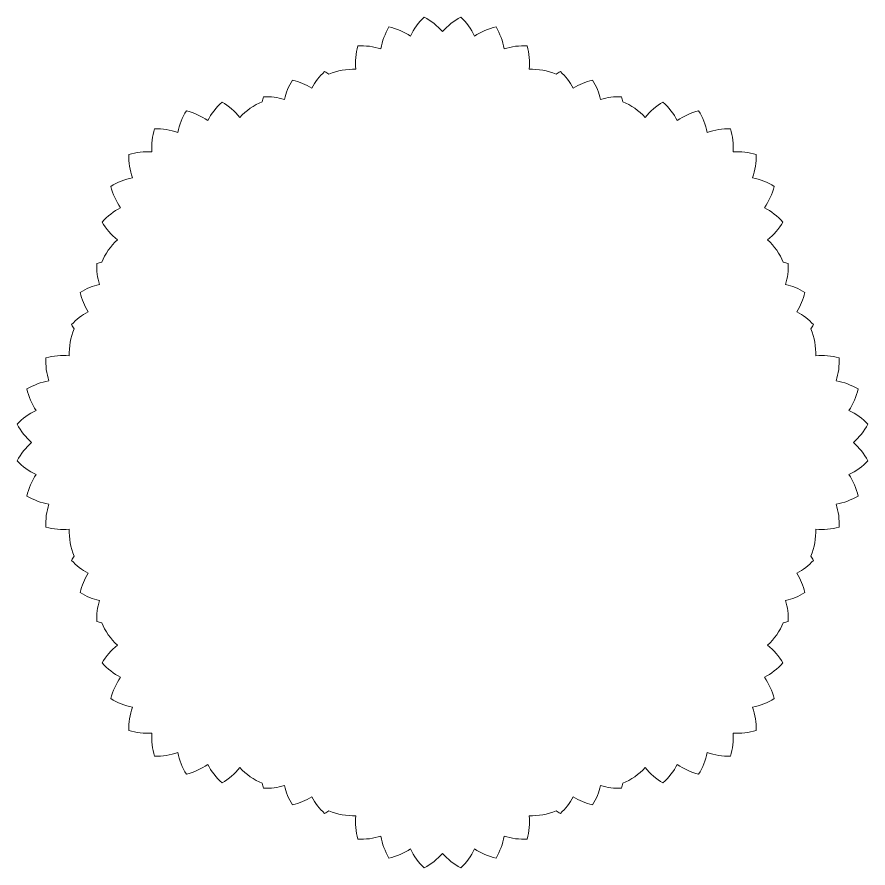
# Model space of a CAD drawing. Header units: centimetres. Extents: x -34.7 to 34.7, y -11 to 11.
# Drawn here: x 12.64 to 34.66, y -11.01 to 11.01 of the extents above; entities that cross this region are included whole.
import ezdxf

# ---------------------------------------------------------------- set-up
doc = ezdxf.new("R2010")
doc.units = ezdxf.units.CM
doc.header["$MEASUREMENT"] = 0
doc.layers.add('Layer 1', color=7, linetype='Continuous')

msp = doc.modelspace()

# ---------------------------------------------------------------- linework, layer by layer
at = {"layer": 'Layer 1', "lineweight": 9}
msp.add_open_spline([(23.64563, -10.63199), (23.77874, -10.78626), (23.93924, -10.91456), (24.11903, -11.01042), (24.11903, -11.01042), (24.26629, -10.86961), (24.38623, -10.70276), (24.47278, -10.5183), (24.47278, -10.5183), (24.64257, -10.63093), (24.83173, -10.71117), (25.03072, -10.75498), (25.03072, -10.75498), (25.13453, -10.57965), (25.205, -10.38664), (25.23858, -10.18567), (25.23858, -10.18567), (25.43246, -10.24831), (25.63626, -10.27454), (25.83969, -10.26304), (25.83969, -10.26304), (25.89234, -10.06621), (25.90813, -9.86133), (25.88624, -9.65876), (25.88624, -9.65876), (26.12535, -9.66817), (26.36366, -9.62551), (26.58466, -9.53373), (26.58466, -9.53373), (26.62098, -9.5568), (26.65825, -9.57832), (26.69639, -9.59824), (26.69639, -9.59824), (26.83203, -9.47591), (26.94461, -9.33022), (27.02878, -9.16811), (27.02878, -9.16811), (27.18169, -9.2653), (27.35067, -9.33448), (27.52782, -9.37244), (27.52782, -9.37244), (27.62625, -9.22033), (27.69681, -9.05192), (27.73621, -8.87509), (27.73621, -8.87509), (27.91036, -8.93019), (28.09298, -8.9536), (28.2754, -8.94419), (28.2754, -8.94419), (28.28828, -8.90314), (28.29942, -8.86157), (28.30878, -8.81958), (28.30878, -8.81958), (28.52995, -8.7282), (28.72863, -8.58986), (28.89105, -8.41413), (28.89105, -8.41413), (29.01882, -8.57284), (29.17485, -8.70655), (29.35126, -8.8085), (29.35126, -8.8085), (29.50324, -8.67279), (29.6288, -8.51013), (29.7216, -8.32874), (29.7216, -8.32874), (29.88745, -8.4471), (30.07376, -8.53376), (30.27114, -8.58433), (30.27114, -8.58433), (30.38087, -8.41265), (30.45789, -8.22215), (30.49831, -8.02245), (30.49831, -8.02245), (30.68994, -8.09167), (30.89273, -8.12485), (31.09643, -8.12029), (31.09643, -8.12029), (31.15577, -7.92537), (31.17854, -7.72116), (31.16358, -7.51796), (31.16358, -7.51796), (31.36678, -7.53291), (31.571, -7.51014), (31.76592, -7.4508), (31.76592, -7.4508), (31.77047, -7.2471), (31.7373, -7.04432), (31.66807, -6.85268), (31.66807, -6.85268), (31.86778, -6.81226), (32.05827, -6.73524), (32.22995, -6.62551), (32.22995, -6.62551), (32.17938, -6.42814), (32.09273, -6.24182), (31.97437, -6.07597), (31.97437, -6.07597), (32.15576, -5.98317), (32.31842, -5.85761), (32.45412, -5.70563), (32.45412, -5.70563), (32.35217, -5.52922), (32.21847, -5.37319), (32.05975, -5.24543), (32.05975, -5.24543), (32.23548, -5.083), (32.37383, -4.88433), (32.4652, -4.66316), (32.4652, -4.66316), (32.50719, -4.65379), (32.54877, -4.64265), (32.58982, -4.62977), (32.58982, -4.62977), (32.59923, -4.44735), (32.57582, -4.26473), (32.52071, -4.09059), (32.52071, -4.09059), (32.69755, -4.05119), (32.86596, -3.98062), (33.01807, -3.88219), (33.01807, -3.88219), (32.98011, -3.70504), (32.91092, -3.53606), (32.81374, -3.38316), (32.81374, -3.38316), (32.97585, -3.29898), (33.12154, -3.1864), (33.24387, -3.05076), (33.24387, -3.05076), (33.22395, -3.01263), (33.20243, -2.97535), (33.17936, -2.93904), (33.17936, -2.93904), (33.27114, -2.71803), (33.3138, -2.47973), (33.30439, -2.24061), (33.30439, -2.24061), (33.50696, -2.2625), (33.71183, -2.24672), (33.90866, -2.19406), (33.90866, -2.19406), (33.92017, -1.99063), (33.89394, -1.78683), (33.8313, -1.59295), (33.8313, -1.59295), (34.03226, -1.55937), (34.22528, -1.4889), (34.40061, -1.38509), (34.40061, -1.38509), (34.3568, -1.18611), (34.27656, -0.99694), (34.16393, -0.82715), (34.16393, -0.82715), (34.34839, -0.7406), (34.51523, -0.62066), (34.65605, -0.4734), (34.65605, -0.4734), (34.56019, -0.29361), (34.43188, -0.13311), (34.27762, 0), (34.27762, 0), (34.43188, 0.1331), (34.56018, 0.29361), (34.65605, 0.4734), (34.65605, 0.4734), (34.51523, 0.62066), (34.34839, 0.74059), (34.16393, 0.82715), (34.16393, 0.82715), (34.27656, 0.99694), (34.3568, 1.18611), (34.40061, 1.38509), (34.40061, 1.38509), (34.22528, 1.4889), (34.03226, 1.55937), (33.8313, 1.59295), (33.8313, 1.59295), (33.89394, 1.78683), (33.92017, 1.99063), (33.90866, 2.19406), (33.90866, 2.19406), (33.71183, 2.24671), (33.50696, 2.2625), (33.30439, 2.24061), (33.30439, 2.24061), (33.3138, 2.47973), (33.27114, 2.71803), (33.17936, 2.93903), (33.17936, 2.93903), (33.20242, 2.97535), (33.22395, 3.01262), (33.24387, 3.05076), (33.24387, 3.05076), (33.12153, 3.1864), (32.97585, 3.29898), (32.81374, 3.38315), (32.81374, 3.38315), (32.91092, 3.53606), (32.98011, 3.70504), (33.01807, 3.88219), (33.01807, 3.88219), (32.86596, 3.98062), (32.69755, 4.05118), (32.52071, 4.09058), (32.52071, 4.09058), (32.57582, 4.26473), (32.59923, 4.44735), (32.58982, 4.62977), (32.58982, 4.62977), (32.54877, 4.64265), (32.50719, 4.65379), (32.4652, 4.66315), (32.4652, 4.66315), (32.37383, 4.88432), (32.23548, 5.083), (32.05975, 5.24542), (32.05975, 5.24542), (32.21847, 5.37319), (32.35217, 5.52922), (32.45412, 5.70563), (32.45412, 5.70563), (32.31842, 5.85761), (32.15576, 5.98317), (31.97437, 6.07597), (31.97437, 6.07597), (32.09273, 6.24182), (32.17938, 6.42813), (32.22995, 6.62551), (32.22995, 6.62551), (32.05827, 6.73524), (31.86778, 6.81226), (31.66807, 6.85268), (31.66807, 6.85268), (31.7373, 7.04431), (31.77047, 7.2471), (31.76592, 7.4508), (31.76592, 7.4508), (31.571, 7.51014), (31.36678, 7.53291), (31.16358, 7.51795), (31.16358, 7.51795), (31.17854, 7.72115), (31.15577, 7.92537), (31.09643, 8.12029), (31.09643, 8.12029), (30.89273, 8.12484), (30.68994, 8.09167), (30.49831, 8.02245), (30.49831, 8.02245), (30.45789, 8.22215), (30.38087, 8.41265), (30.27114, 8.58432), (30.27114, 8.58432), (30.07376, 8.53375), (29.88745, 8.4471), (29.7216, 8.32874), (29.7216, 8.32874), (29.6288, 8.51013), (29.50324, 8.67279), (29.35126, 8.80849), (29.35126, 8.80849), (29.17485, 8.70655), (29.01882, 8.57284), (28.89105, 8.41412), (28.89105, 8.41412), (28.72863, 8.58986), (28.52995, 8.7282), (28.30878, 8.81957), (28.30878, 8.81957), (28.29942, 8.86156), (28.28828, 8.90314), (28.2754, 8.94419), (28.2754, 8.94419), (28.09298, 8.9536), (27.91036, 8.93019), (27.73621, 8.87509), (27.73621, 8.87509), (27.69681, 9.05192), (27.62625, 9.22033), (27.52782, 9.37244), (27.52782, 9.37244), (27.35067, 9.33448), (27.18169, 9.26529), (27.02878, 9.16811), (27.02878, 9.16811), (26.94461, 9.33022), (26.83203, 9.4759), (26.69639, 9.59824), (26.69639, 9.59824), (26.65825, 9.57832), (26.62098, 9.5568), (26.58466, 9.53373), (26.58466, 9.53373), (26.36366, 9.62551), (26.12535, 9.66817), (25.88624, 9.65876), (25.88624, 9.65876), (25.90812, 9.86133), (25.89234, 10.0662), (25.83969, 10.26303), (25.83969, 10.26303), (25.63626, 10.27454), (25.43246, 10.24831), (25.23858, 10.18567), (25.23858, 10.18567), (25.205, 10.38663), (25.13453, 10.57965), (25.03072, 10.75498), (25.03072, 10.75498), (24.83173, 10.71117), (24.64257, 10.63093), (24.47278, 10.5183), (24.47278, 10.5183), (24.38622, 10.70276), (24.26629, 10.8696), (24.11903, 11.01042), (24.11903, 11.01042), (23.93924, 10.91456), (23.77874, 10.78625), (23.64563, 10.63199), (23.64563, 10.63199), (23.51252, 10.78625), (23.35202, 10.91456), (23.17223, 11.01042), (23.17223, 11.01042), (23.02497, 10.8696), (22.90504, 10.70276), (22.81848, 10.5183), (22.81848, 10.5183), (22.64869, 10.63093), (22.45953, 10.71117), (22.26054, 10.75498), (22.26054, 10.75498), (22.15673, 10.57965), (22.08626, 10.38663), (22.05268, 10.18567), (22.05268, 10.18567), (21.8588, 10.24831), (21.655, 10.27454), (21.45157, 10.26303), (21.45157, 10.26303), (21.39892, 10.0662), (21.38313, 9.86133), (21.40502, 9.65876), (21.40502, 9.65876), (21.16591, 9.66817), (20.9276, 9.62551), (20.7066, 9.53373), (20.7066, 9.53373), (20.67028, 9.5568), (20.63301, 9.57832), (20.59487, 9.59824), (20.59487, 9.59824), (20.45923, 9.4759), (20.34665, 9.33022), (20.26248, 9.16811), (20.26248, 9.16811), (20.10958, 9.26529), (19.94059, 9.33448), (19.76344, 9.37244), (19.76344, 9.37244), (19.66501, 9.22033), (19.59445, 9.05192), (19.55505, 8.87509), (19.55505, 8.87509), (19.3809, 8.93019), (19.19828, 8.9536), (19.01586, 8.94419), (19.01586, 8.94419), (19.00298, 8.90314), (18.99185, 8.86156), (18.98248, 8.81957), (18.98248, 8.81957), (18.76131, 8.7282), (18.56264, 8.58986), (18.40021, 8.41412), (18.40021, 8.41412), (18.27244, 8.57284), (18.11642, 8.70655), (17.94, 8.80849), (17.94, 8.80849), (17.78802, 8.67279), (17.66246, 8.51013), (17.56966, 8.32874), (17.56966, 8.32874), (17.40381, 8.4471), (17.2175, 8.53375), (17.02012, 8.58432), (17.02012, 8.58432), (16.91039, 8.41265), (16.83337, 8.22215), (16.79295, 8.02244), (16.79295, 8.02244), (16.60132, 8.09167), (16.39853, 8.12484), (16.19483, 8.12029), (16.19483, 8.12029), (16.13549, 7.92537), (16.11272, 7.72115), (16.12768, 7.51795), (16.12768, 7.51795), (15.92448, 7.53291), (15.72026, 7.51014), (15.52534, 7.4508), (15.52534, 7.4508), (15.52079, 7.2471), (15.55396, 7.04431), (15.62319, 6.85268), (15.62319, 6.85268), (15.42349, 6.81226), (15.23299, 6.73524), (15.06131, 6.62551), (15.06131, 6.62551), (15.11188, 6.42813), (15.19853, 6.24182), (15.31689, 6.07597), (15.31689, 6.07597), (15.1355, 5.98317), (14.97284, 5.85761), (14.83714, 5.70563), (14.83714, 5.70563), (14.93909, 5.52922), (15.07279, 5.37319), (15.23151, 5.24542), (15.23151, 5.24542), (15.05578, 5.083), (14.91743, 4.88432), (14.82606, 4.66316), (14.82606, 4.66316), (14.78407, 4.65379), (14.74249, 4.64265), (14.70144, 4.62977), (14.70144, 4.62977), (14.69203, 4.44735), (14.71544, 4.26473), (14.77055, 4.09059), (14.77055, 4.09059), (14.59371, 4.05118), (14.4253, 3.98062), (14.2732, 3.88219), (14.2732, 3.88219), (14.31115, 3.70504), (14.38034, 3.53606), (14.47752, 3.38315), (14.47752, 3.38315), (14.31541, 3.29898), (14.16973, 3.1864), (14.0474, 3.05076), (14.0474, 3.05076), (14.06731, 3.01262), (14.08884, 2.97535), (14.1119, 2.93903), (14.1119, 2.93903), (14.02013, 2.71803), (13.97747, 2.47972), (13.98688, 2.24061), (13.98688, 2.24061), (13.7843, 2.2625), (13.57943, 2.24671), (13.3826, 2.19406), (13.3826, 2.19406), (13.37109, 1.99063), (13.39732, 1.78683), (13.45996, 1.59295), (13.45996, 1.59295), (13.259, 1.55937), (13.06598, 1.4889), (12.89066, 1.38509), (12.89066, 1.38509), (12.93446, 1.18611), (13.0147, 0.99694), (13.12733, 0.82715), (13.12733, 0.82715), (12.94288, 0.74059), (12.77603, 0.62066), (12.63521, 0.4734), (12.63521, 0.4734), (12.73108, 0.29361), (12.85938, 0.13311), (13.01364, 0), (13.01364, 0), (12.85938, -0.13311), (12.73108, -0.29361), (12.63521, -0.4734), (12.63521, -0.4734), (12.77603, -0.62066), (12.94288, -0.7406), (13.12733, -0.82715), (13.12733, -0.82715), (13.0147, -0.99694), (12.93446, -1.18611), (12.89066, -1.38509), (12.89066, -1.38509), (13.06598, -1.4889), (13.259, -1.55937), (13.45996, -1.59295), (13.45996, -1.59295), (13.39732, -1.78683), (13.37109, -1.99063), (13.3826, -2.19406), (13.3826, -2.19406), (13.57943, -2.24672), (13.7843, -2.2625), (13.98687, -2.24061), (13.98687, -2.24061), (13.97746, -2.47973), (14.02013, -2.71803), (14.11191, -2.93903), (14.11191, -2.93903), (14.08884, -2.97535), (14.06731, -3.01263), (14.0474, -3.05076), (14.0474, -3.05076), (14.16973, -3.1864), (14.31541, -3.29898), (14.47752, -3.38315), (14.47752, -3.38315), (14.38034, -3.53606), (14.31115, -3.70504), (14.2732, -3.88219), (14.2732, -3.88219), (14.4253, -3.98062), (14.59371, -4.05119), (14.77055, -4.09059), (14.77055, -4.09059), (14.71544, -4.26473), (14.69203, -4.44735), (14.70144, -4.62977), (14.70144, -4.62977), (14.74249, -4.64265), (14.78407, -4.65379), (14.82606, -4.66316), (14.82606, -4.66316), (14.91743, -4.88433), (15.05578, -5.083), (15.23151, -5.24543), (15.23151, -5.24543), (15.07279, -5.37319), (14.93909, -5.52922), (14.83714, -5.70563), (14.83714, -5.70563), (14.97284, -5.85761), (15.1355, -5.98317), (15.31689, -6.07597), (15.31689, -6.07597), (15.19853, -6.24182), (15.11188, -6.42814), (15.06131, -6.62551), (15.06131, -6.62551), (15.23299, -6.73524), (15.42349, -6.81226), (15.62319, -6.85268), (15.62319, -6.85268), (15.55396, -7.04432), (15.52079, -7.2471), (15.52535, -7.4508), (15.52535, -7.4508), (15.72027, -7.51014), (15.92448, -7.53291), (16.12768, -7.51796), (16.12768, -7.51796), (16.11272, -7.72116), (16.13549, -7.92537), (16.19483, -8.12029), (16.19483, -8.12029), (16.39853, -8.12484), (16.60132, -8.09167), (16.79295, -8.02245), (16.79295, -8.02245), (16.83337, -8.22215), (16.91039, -8.41265), (17.02012, -8.58433), (17.02012, -8.58433), (17.2175, -8.53376), (17.40381, -8.4471), (17.56966, -8.32874), (17.56966, -8.32874), (17.66246, -8.51013), (17.78802, -8.67279), (17.94, -8.8085), (17.94, -8.8085), (18.11641, -8.70655), (18.27244, -8.57284), (18.40021, -8.41413), (18.40021, -8.41413), (18.56264, -8.58986), (18.76131, -8.7282), (18.98248, -8.81958), (18.98248, -8.81958), (18.99185, -8.86157), (19.00298, -8.90314), (19.01586, -8.94419), (19.01586, -8.94419), (19.19828, -8.9536), (19.3809, -8.93019), (19.55505, -8.87509), (19.55505, -8.87509), (19.59445, -9.05192), (19.66501, -9.22033), (19.76344, -9.37244), (19.76344, -9.37244), (19.94059, -9.33448), (20.10958, -9.2653), (20.26248, -9.16811), (20.26248, -9.16811), (20.34665, -9.33022), (20.45924, -9.47591), (20.59487, -9.59824), (20.59487, -9.59824), (20.63301, -9.57832), (20.67028, -9.5568), (20.7066, -9.53373), (20.7066, -9.53373), (20.9276, -9.62551), (21.16591, -9.66817), (21.40502, -9.65876), (21.40502, -9.65876), (21.38314, -9.86133), (21.39892, -10.06621), (21.45157, -10.26304), (21.45157, -10.26304), (21.655, -10.27454), (21.8588, -10.24831), (22.05268, -10.18567), (22.05268, -10.18567), (22.08626, -10.38664), (22.15673, -10.57965), (22.26054, -10.75498), (22.26054, -10.75498), (22.45953, -10.71117), (22.64869, -10.63093), (22.81848, -10.5183), (22.81848, -10.5183), (22.90504, -10.70276), (23.02497, -10.86961), (23.17223, -11.01042), (23.17223, -11.01042), (23.35202, -10.91456), (23.51252, -10.78626), (23.64563, -10.63199)], degree=3, knots=[0, 0, 0, 0, 0.00621118, 0.00621118, 0.00621118, 0.00621118, 0.01242236, 0.01242236, 0.01242236, 0.01242236, 0.01863354, 0.01863354, 0.01863354, 0.01863354, 0.02484472, 0.02484472, 0.02484472, 0.02484472, 0.0310559, 0.0310559, 0.0310559, 0.0310559, 0.03726708, 0.03726708, 0.03726708, 0.03726708, 0.04347826, 0.04347826, 0.04347826, 0.04347826, 0.04968944, 0.04968944, 0.04968944, 0.04968944, 0.05590062, 0.05590062, 0.05590062, 0.05590062, 0.0621118, 0.0621118, 0.0621118, 0.0621118, 0.06832298, 0.06832298, 0.06832298, 0.06832298, 0.07453416, 0.07453416, 0.07453416, 0.07453416, 0.08074534, 0.08074534, 0.08074534, 0.08074534, 0.08695652, 0.08695652, 0.08695652, 0.08695652, 0.0931677, 0.0931677, 0.0931677, 0.0931677, 0.09937888, 0.09937888, 0.09937888, 0.09937888, 0.10559006, 0.10559006, 0.10559006, 0.10559006, 0.11180124, 0.11180124, 0.11180124, 0.11180124, 0.11801242, 0.11801242, 0.11801242, 0.11801242, 0.1242236, 0.1242236, 0.1242236, 0.1242236, 0.13043478, 0.13043478, 0.13043478, 0.13043478, 0.13664596, 0.13664596, 0.13664596, 0.13664596, 0.14285714, 0.14285714, 0.14285714, 0.14285714, 0.14906832, 0.14906832, 0.14906832, 0.14906832, 0.1552795, 0.1552795, 0.1552795, 0.1552795, 0.16149068, 0.16149068, 0.16149068, 0.16149068, 0.16770186, 0.16770186, 0.16770186, 0.16770186, 0.17391304, 0.17391304, 0.17391304, 0.17391304, 0.18012422, 0.18012422, 0.18012422, 0.18012422, 0.1863354, 0.1863354, 0.1863354, 0.1863354, 0.19254658, 0.19254658, 0.19254658, 0.19254658, 0.19875776, 0.19875776, 0.19875776, 0.19875776, 0.20496894, 0.20496894, 0.20496894, 0.20496894, 0.21118012, 0.21118012, 0.21118012, 0.21118012, 0.2173913, 0.2173913, 0.2173913, 0.2173913, 0.22360248, 0.22360248, 0.22360248, 0.22360248, 0.22981366, 0.22981366, 0.22981366, 0.22981366, 0.23602484, 0.23602484, 0.23602484, 0.23602484, 0.24223602, 0.24223602, 0.24223602, 0.24223602, 0.2484472, 0.2484472, 0.2484472, 0.2484472, 0.25465839, 0.25465839, 0.25465839, 0.25465839, 0.26086957, 0.26086957, 0.26086957, 0.26086957, 0.26708075, 0.26708075, 0.26708075, 0.26708075, 0.27329193, 0.27329193, 0.27329193, 0.27329193, 0.27950311, 0.27950311, 0.27950311, 0.27950311, 0.28571429, 0.28571429, 0.28571429, 0.28571429, 0.29192547, 0.29192547, 0.29192547, 0.29192547, 0.29813665, 0.29813665, 0.29813665, 0.29813665, 0.30434783, 0.30434783, 0.30434783, 0.30434783, 0.31055901, 0.31055901, 0.31055901, 0.31055901, 0.31677019, 0.31677019, 0.31677019, 0.31677019, 0.32298137, 0.32298137, 0.32298137, 0.32298137, 0.32919255, 0.32919255, 0.32919255, 0.32919255, 0.33540373, 0.33540373, 0.33540373, 0.33540373, 0.34161491, 0.34161491, 0.34161491, 0.34161491, 0.34782609, 0.34782609, 0.34782609, 0.34782609, 0.35403727, 0.35403727, 0.35403727, 0.35403727, 0.36024845, 0.36024845, 0.36024845, 0.36024845, 0.36645963, 0.36645963, 0.36645963, 0.36645963, 0.37267081, 0.37267081, 0.37267081, 0.37267081, 0.37888199, 0.37888199, 0.37888199, 0.37888199, 0.38509317, 0.38509317, 0.38509317, 0.38509317, 0.39130435, 0.39130435, 0.39130435, 0.39130435, 0.39751553, 0.39751553, 0.39751553, 0.39751553, 0.40372671, 0.40372671, 0.40372671, 0.40372671, 0.40993789, 0.40993789, 0.40993789, 0.40993789, 0.41614907, 0.41614907, 0.41614907, 0.41614907, 0.42236025, 0.42236025, 0.42236025, 0.42236025, 0.42857143, 0.42857143, 0.42857143, 0.42857143, 0.43478261, 0.43478261, 0.43478261, 0.43478261, 0.44099379, 0.44099379, 0.44099379, 0.44099379, 0.44720497, 0.44720497, 0.44720497, 0.44720497, 0.45341615, 0.45341615, 0.45341615, 0.45341615, 0.45962733, 0.45962733, 0.45962733, 0.45962733, 0.46583851, 0.46583851, 0.46583851, 0.46583851, 0.47204969, 0.47204969, 0.47204969, 0.47204969, 0.47826087, 0.47826087, 0.47826087, 0.47826087, 0.48447205, 0.48447205, 0.48447205, 0.48447205, 0.49068323, 0.49068323, 0.49068323, 0.49068323, 0.49689441, 0.49689441, 0.49689441, 0.49689441, 0.50310559, 0.50310559, 0.50310559, 0.50310559, 0.50931677, 0.50931677, 0.50931677, 0.50931677, 0.51552795, 0.51552795, 0.51552795, 0.51552795, 0.52173913, 0.52173913, 0.52173913, 0.52173913, 0.52795031, 0.52795031, 0.52795031, 0.52795031, 0.53416149, 0.53416149, 0.53416149, 0.53416149, 0.54037267, 0.54037267, 0.54037267, 0.54037267, 0.54658385, 0.54658385, 0.54658385, 0.54658385, 0.55279503, 0.55279503, 0.55279503, 0.55279503, 0.55900621, 0.55900621, 0.55900621, 0.55900621, 0.56521739, 0.56521739, 0.56521739, 0.56521739, 0.57142857, 0.57142857, 0.57142857, 0.57142857, 0.57763975, 0.57763975, 0.57763975, 0.57763975, 0.58385093, 0.58385093, 0.58385093, 0.58385093, 0.59006211, 0.59006211, 0.59006211, 0.59006211, 0.59627329, 0.59627329, 0.59627329, 0.59627329, 0.60248447, 0.60248447, 0.60248447, 0.60248447, 0.60869565, 0.60869565, 0.60869565, 0.60869565, 0.61490683, 0.61490683, 0.61490683, 0.61490683, 0.62111801, 0.62111801, 0.62111801, 0.62111801, 0.62732919, 0.62732919, 0.62732919, 0.62732919, 0.63354037, 0.63354037, 0.63354037, 0.63354037, 0.63975155, 0.63975155, 0.63975155, 0.63975155, 0.64596273, 0.64596273, 0.64596273, 0.64596273, 0.65217391, 0.65217391, 0.65217391, 0.65217391, 0.65838509, 0.65838509, 0.65838509, 0.65838509, 0.66459627, 0.66459627, 0.66459627, 0.66459627, 0.67080745, 0.67080745, 0.67080745, 0.67080745, 0.67701863, 0.67701863, 0.67701863, 0.67701863, 0.68322981, 0.68322981, 0.68322981, 0.68322981, 0.68944099, 0.68944099, 0.68944099, 0.68944099, 0.69565217, 0.69565217, 0.69565217, 0.69565217, 0.70186335, 0.70186335, 0.70186335, 0.70186335, 0.70807453, 0.70807453, 0.70807453, 0.70807453, 0.71428571, 0.71428571, 0.71428571, 0.71428571, 0.72049689, 0.72049689, 0.72049689, 0.72049689, 0.72670807, 0.72670807, 0.72670807, 0.72670807, 0.73291925, 0.73291925, 0.73291925, 0.73291925, 0.73913043, 0.73913043, 0.73913043, 0.73913043, 0.74534161, 0.74534161, 0.74534161, 0.74534161, 0.7515528, 0.7515528, 0.7515528, 0.7515528, 0.75776398, 0.75776398, 0.75776398, 0.75776398, 0.76397516, 0.76397516, 0.76397516, 0.76397516, 0.77018634, 0.77018634, 0.77018634, 0.77018634, 0.77639752, 0.77639752, 0.77639752, 0.77639752, 0.7826087, 0.7826087, 0.7826087, 0.7826087, 0.78881988, 0.78881988, 0.78881988, 0.78881988, 0.79503106, 0.79503106, 0.79503106, 0.79503106, 0.80124224, 0.80124224, 0.80124224, 0.80124224, 0.80745342, 0.80745342, 0.80745342, 0.80745342, 0.8136646, 0.8136646, 0.8136646, 0.8136646, 0.81987578, 0.81987578, 0.81987578, 0.81987578, 0.82608696, 0.82608696, 0.82608696, 0.82608696, 0.83229814, 0.83229814, 0.83229814, 0.83229814, 0.83850932, 0.83850932, 0.83850932, 0.83850932, 0.8447205, 0.8447205, 0.8447205, 0.8447205, 0.85093168, 0.85093168, 0.85093168, 0.85093168, 0.85714286, 0.85714286, 0.85714286, 0.85714286, 0.86335404, 0.86335404, 0.86335404, 0.86335404, 0.86956522, 0.86956522, 0.86956522, 0.86956522, 0.8757764, 0.8757764, 0.8757764, 0.8757764, 0.88198758, 0.88198758, 0.88198758, 0.88198758, 0.88819876, 0.88819876, 0.88819876, 0.88819876, 0.89440994, 0.89440994, 0.89440994, 0.89440994, 0.90062112, 0.90062112, 0.90062112, 0.90062112, 0.9068323, 0.9068323, 0.9068323, 0.9068323, 0.91304348, 0.91304348, 0.91304348, 0.91304348, 0.91925466, 0.91925466, 0.91925466, 0.91925466, 0.92546584, 0.92546584, 0.92546584, 0.92546584, 0.93167702, 0.93167702, 0.93167702, 0.93167702, 0.9378882, 0.9378882, 0.9378882, 0.9378882, 0.94409938, 0.94409938, 0.94409938, 0.94409938, 0.95031056, 0.95031056, 0.95031056, 0.95031056, 0.95652174, 0.95652174, 0.95652174, 0.95652174, 0.96273292, 0.96273292, 0.96273292, 0.96273292, 0.9689441, 0.9689441, 0.9689441, 0.9689441, 0.97515528, 0.97515528, 0.97515528, 0.97515528, 0.98136646, 0.98136646, 0.98136646, 0.98136646, 0.98757764, 0.98757764, 0.98757764, 0.98757764, 1, 1, 1, 1], dxfattribs=at)

doc.saveas('drawing.dxf')
